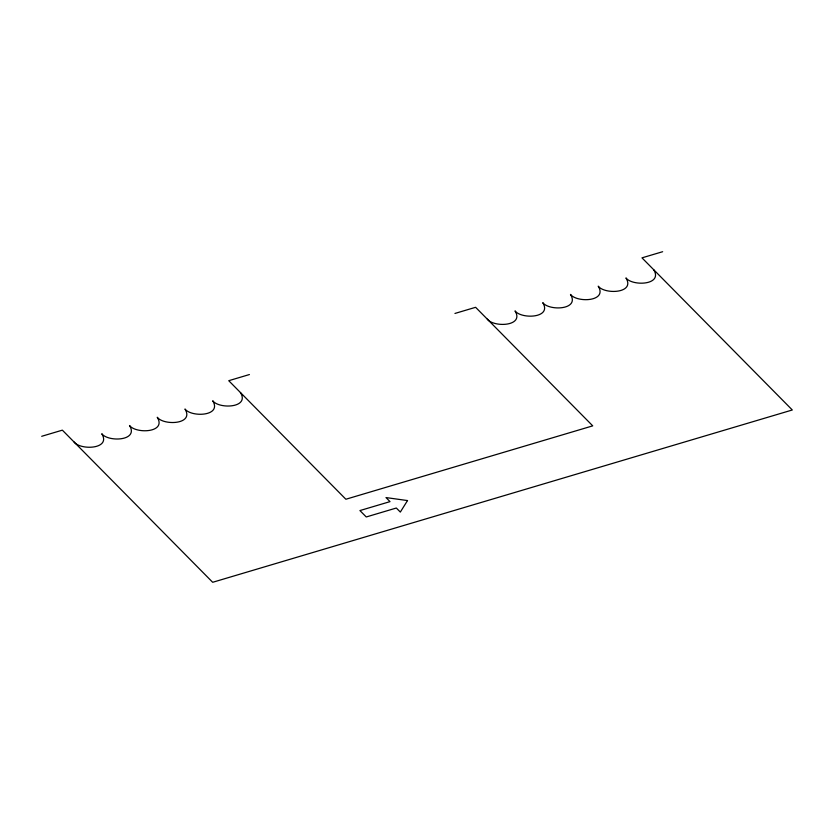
<?xml version="1.0" encoding="UTF-8"?>
<svg xmlns="http://www.w3.org/2000/svg" width="834" height="834" viewBox="0 0 834 834"><rect width="100%" height="100%" fill="white"/><g stroke="black" fill="none" stroke-linecap="round" stroke-linejoin="round"><path stroke-width="1.25" d="M41.7 436.297L62.362 430.156L212.68 582.288L792.3 409.984L641.982 257.852L662.644 251.712M249.408 374.549L228.745 380.7L345.87 499.243L592.734 425.861L475.609 307.308L454.947 313.448M653.679 269.684C663.332 285.155 632.526 286.5 625.948 277.93C635.602 293.401 604.796 294.746 598.218 286.166C607.871 301.647 577.065 302.992 570.487 294.412C580.13 309.904 549.335 311.228 542.757 302.659C552.41 318.129 521.604 319.474 515.026 310.905C524.669 326.386 493.874 327.71 487.296 319.141M240.432 392.533C250.085 408.003 219.279 409.348 212.701 400.768C222.355 416.249 191.549 417.594 184.971 409.014C194.624 424.496 163.818 425.84 157.24 417.261C166.894 432.731 136.088 434.087 129.51 425.507C139.153 440.988 108.357 442.322 101.779 433.743C111.433 449.224 80.627 450.568 74.049 441.989M407.513 500.567L400.33 512.076L396.327 508.021L366.251 516.965L359.923 510.564L390.01 501.63L386.006 497.575L407.513 500.567"/></g></svg>
